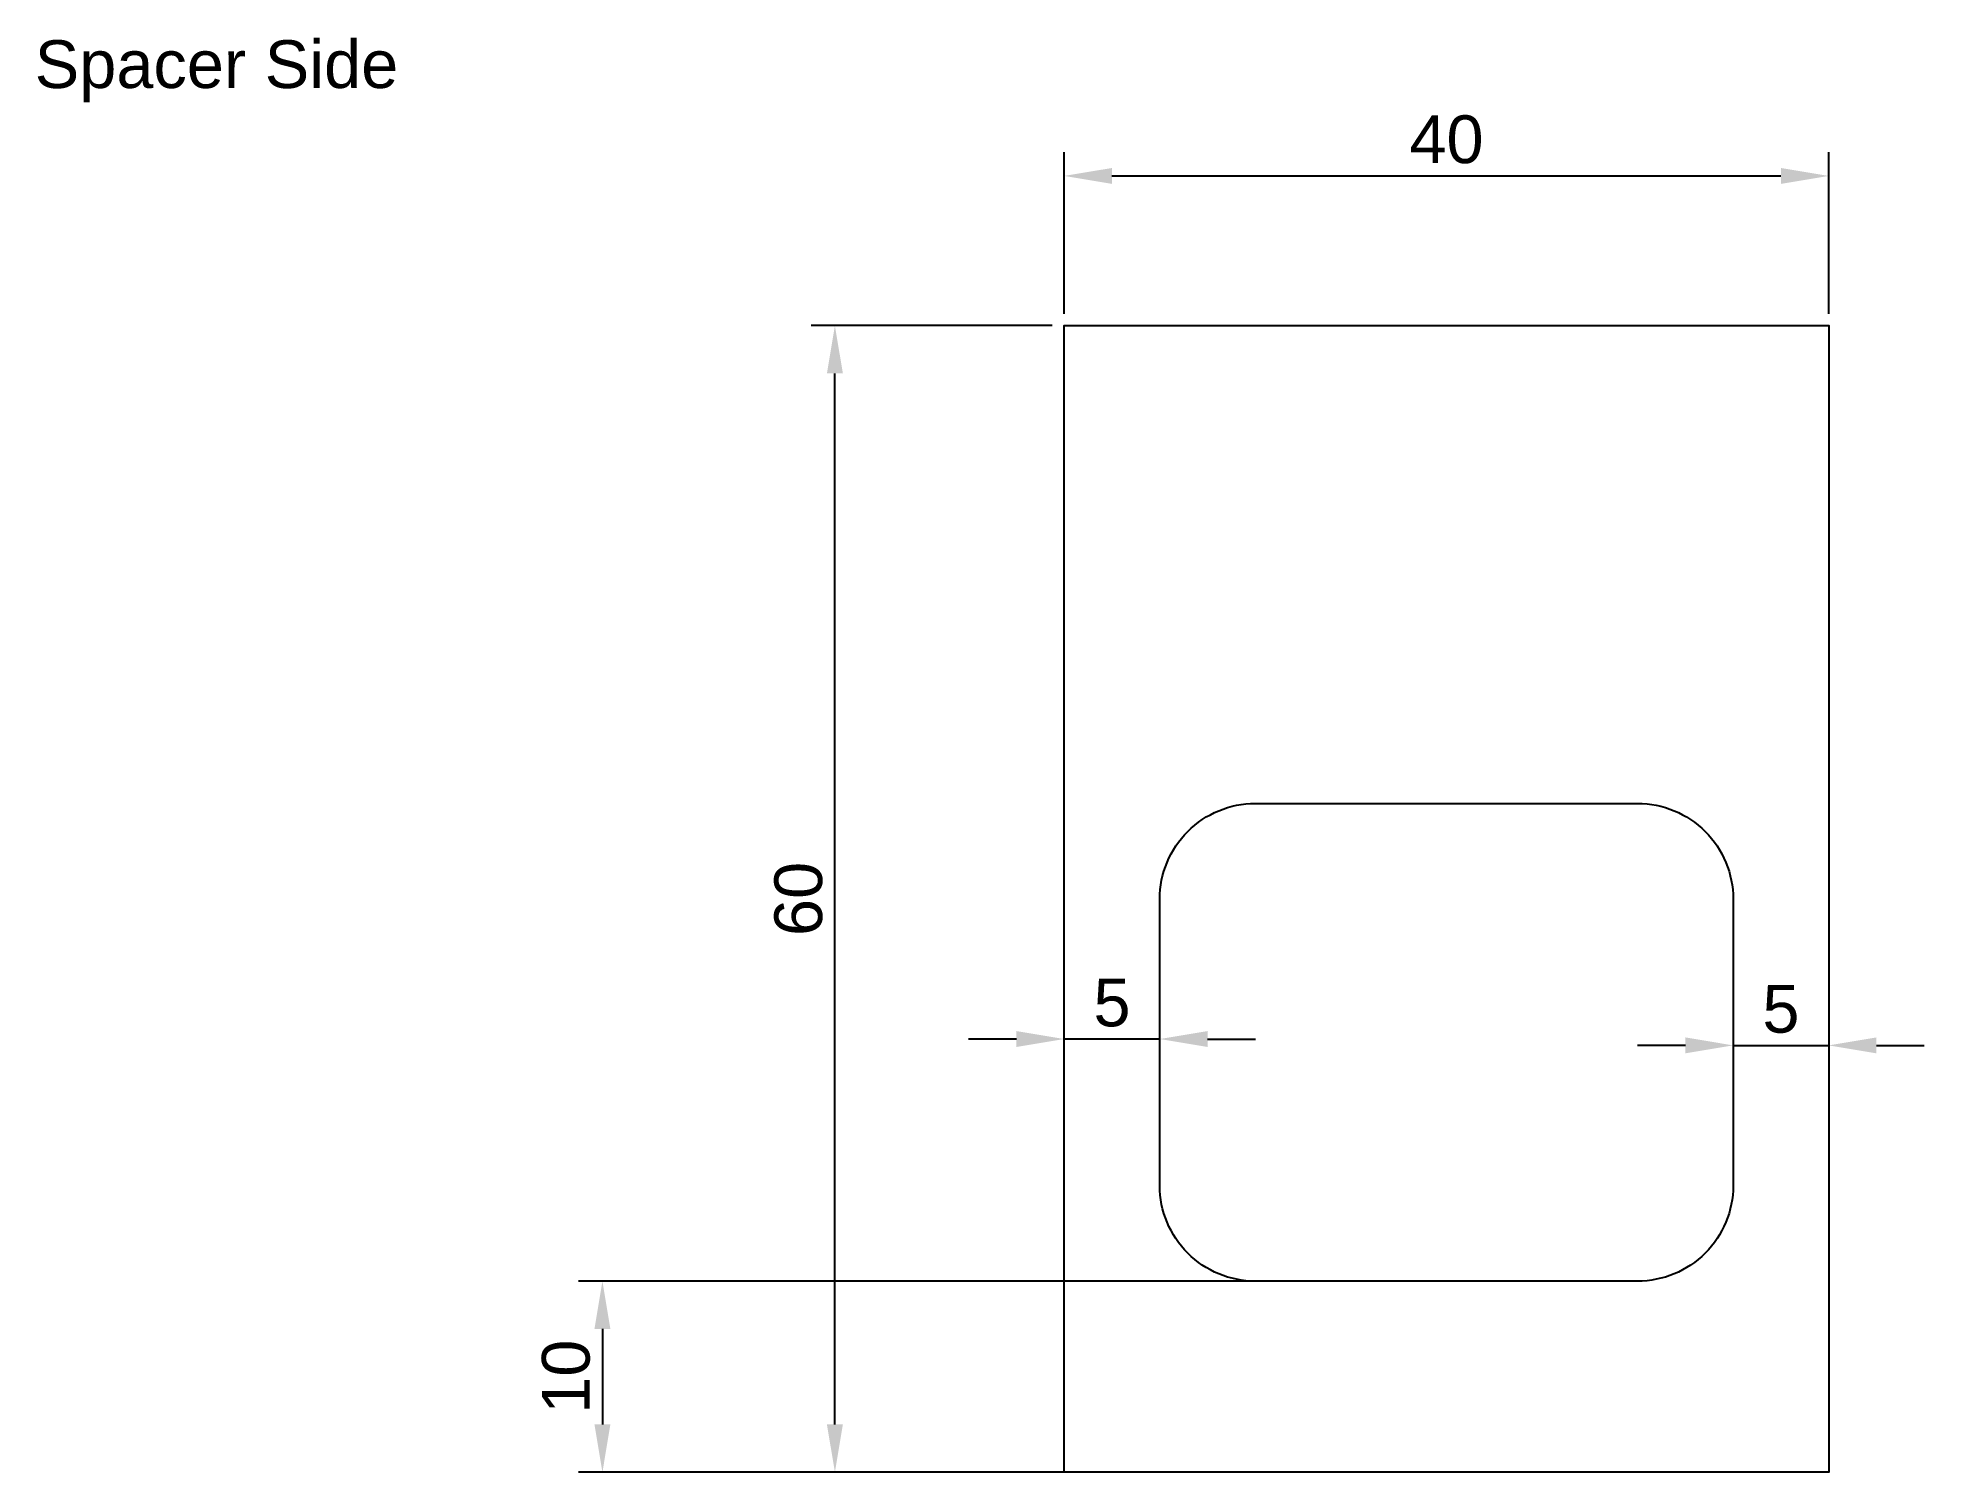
# Model space of a CAD drawing. Header units: millimetres. Extents: x -53.7 to 45, y 0 to 75.1.
import ezdxf

# ---------------------------------------------------------------- set-up
doc = ezdxf.new("R2010")
doc.units = ezdxf.units.MM
doc.styles.get("Standard").update_dxf_attribs({"font": 'arial.ttf'})
doc.dimstyles.new('ISO-25', dxfattribs={"dimtxt": 2.5, "dimasz": 2.5, "dimexe": 1.25, "dimexo": 0.625, "dimtad": 1, "dimtxsty": 'Standard', "dimcen": 2.5, "dimadec": 0, "dimazin": 0, "dimtfac": 1, "dimtmove": 0, "dimatfit": 3, "dimfxl": 1, "dimarcsym": 0})

# ---------------------------------------------------------------- blocks, each defined once
blk = doc.blocks.new('*D7')
at = {"color": 0, "lineweight": -2}
for p, q in [((0, 60.625), (0, 69.085)), ((40, 60.625), (40, 69.085)), ((2.5, 67.835), (37.5, 67.835))]:
    blk.add_line(p, q, dxfattribs=at)
at = {"color": 0}
for points in [[(2.5, 68.251), (2.5, 67.418), (0, 67.835)], [(37.5, 67.418), (37.5, 68.251), (40, 67.835)]]:
    blk.add_solid(points, dxfattribs=at)
at = {"layer": 'Defpoints', "color": 0}
for p in [(40, 67.835), (0, 60), (40, 60)]:
    blk.add_point(p, dxfattribs=at)
at = {"color": 0, "insert": (20, 69.736), "char_height": 2.5, "attachment_point": 5}
blk.add_mtext('40', dxfattribs=at)
blk = doc.blocks.new('*D8')
at = {"color": 0, "lineweight": -2}
for p, q in [((-0.625, 60), (-13.248, 60)), ((-11.998, 2.5), (-11.998, 57.5)), ((-0.625, 0), (-13.248, 0))]:
    blk.add_line(p, q, dxfattribs=at)
at = {"color": 0}
for points in [[(-11.581, 57.5), (-12.415, 57.5), (-11.998, 60)], [(-12.415, 2.5), (-11.581, 2.5), (-11.998, 0)]]:
    blk.add_solid(points, dxfattribs=at)
at = {"layer": 'Defpoints', "color": 0}
for p in [(-11.998, 60), (0, 60), (0, 0)]:
    blk.add_point(p, dxfattribs=at)
at = {"color": 0, "insert": (-13.899, 30), "char_height": 2.5, "attachment_point": 5, "rotation": 90}
blk.add_mtext('60', dxfattribs=at)
blk = doc.blocks.new('*D9')
at = {"color": 0, "lineweight": -2}
for p, q in [((32.5, 22.338), (30, 22.338)), ((35, 22.338), (40, 22.338)), ((35, 21.875), (35, 21.088)), ((40, 21.875), (40, 21.088)), ((42.5, 22.338), (45, 22.338))]:
    blk.add_line(p, q, dxfattribs=at)
at = {"color": 0}
for points in [[(32.5, 21.922), (32.5, 22.755), (35, 22.338)], [(42.5, 22.755), (42.5, 21.922), (40, 22.338)]]:
    blk.add_solid(points, dxfattribs=at)
at = {"layer": 'Defpoints', "color": 0}
for p in [(35, 22.5), (40, 22.5), (40, 22.338)]:
    blk.add_point(p, dxfattribs=at)
at = {"color": 0, "insert": (37.5, 24.235), "char_height": 2.5, "attachment_point": 5}
blk.add_mtext('5', dxfattribs=at)
blk = doc.blocks.new('*D10')
at = {"color": 0, "lineweight": -2}
for p, q in [((0, 23.125), (0, 23.921)), ((5, 23.125), (5, 23.921)), ((-2.5, 22.671), (-5, 22.671)), ((5, 22.671), (0, 22.671)), ((7.5, 22.671), (10, 22.671))]:
    blk.add_line(p, q, dxfattribs=at)
at = {"color": 0}
for points in [[(-2.5, 22.254), (-2.5, 23.087), (0, 22.671)], [(7.5, 23.087), (7.5, 22.254), (5, 22.671)]]:
    blk.add_solid(points, dxfattribs=at)
at = {"layer": 'Defpoints', "color": 0}
for p in [(0, 22.671), (0, 22.5), (5, 22.5)]:
    blk.add_point(p, dxfattribs=at)
at = {"color": 0, "insert": (2.5, 24.567), "char_height": 2.5, "attachment_point": 5}
blk.add_mtext('5', dxfattribs=at)
blk = doc.blocks.new('*D11')
at = {"color": 0, "lineweight": -2}
for p, q in [((29.375, 10), (-25.412, 10)), ((-24.162, 7.5), (-24.162, 2.5)), ((29.375, 0), (-25.412, 0))]:
    blk.add_line(p, q, dxfattribs=at)
at = {"color": 0}
for points in [[(-23.746, 7.5), (-24.579, 7.5), (-24.162, 10)], [(-24.579, 2.5), (-23.746, 2.5), (-24.162, 0)]]:
    blk.add_solid(points, dxfattribs=at)
at = {"layer": 'Defpoints', "color": 0}
for p in [(30, 10), (-24.162, 0), (30, 0)]:
    blk.add_point(p, dxfattribs=at)
at = {"color": 0, "insert": (-26.063, 5), "char_height": 2.5, "attachment_point": 5, "rotation": 90}
blk.add_mtext('10', dxfattribs=at)

msp = doc.modelspace()

# ---------------------------------------------------------------- linework, layer by layer
msp.add_lwpolyline([(0, 0), (0, 60), (40, 60), (40, 0)], close=True)
msp.add_lwpolyline([(5, 15), (5, 30, -0.414214), (10, 35), (30, 35, -0.414214), (35, 30), (35, 15, -0.414214), (30, 10), (10, 10, -0.414214)], format="xyb", close=True)

# ---------------------------------------------------------------- texts
at = {"insert": (-53.867, 74.934), "char_height": 2.5, "width": 41.28937, "attachment_point": 1}
msp.add_mtext('{Spacer Side}', dxfattribs=at)

# ---------------------------------------------------------------- dimensions: what is measured, and where the dimension line sits
dim = msp.add_linear_dim(base=(40, 67.835), p1=(0, 60), p2=(40, 60), dimstyle='ISO-25')
dim.commit()
dim.dimension.update_dxf_attribs({"geometry": '*D7', "text_midpoint": (20, 69.736)})
dim = msp.add_linear_dim(base=(-11.998, 60), p1=(0, 0), p2=(0, 60), angle=90, dimstyle='ISO-25')
dim.commit()
dim.dimension.update_dxf_attribs({"geometry": '*D8', "text_midpoint": (-13.899, 30)})
for p1, p2, distance, picture, middle in [((5, 22.5), (0, 22.5), -0.171, '*D10', (2.5, 24.567)), ((35, 22.5), (40, 22.5), -0.162, '*D9', (37.5, 24.235)), ((30, 10), (30, 0), -54.162, '*D11', (-26.063, 5))]:
    dim = msp.add_aligned_dim(p1=p1, p2=p2, distance=distance, dimstyle='ISO-25')
    dim.commit()
    dim.dimension.update_dxf_attribs({"geometry": picture, "text_midpoint": middle})

doc.saveas('drawing.dxf')
